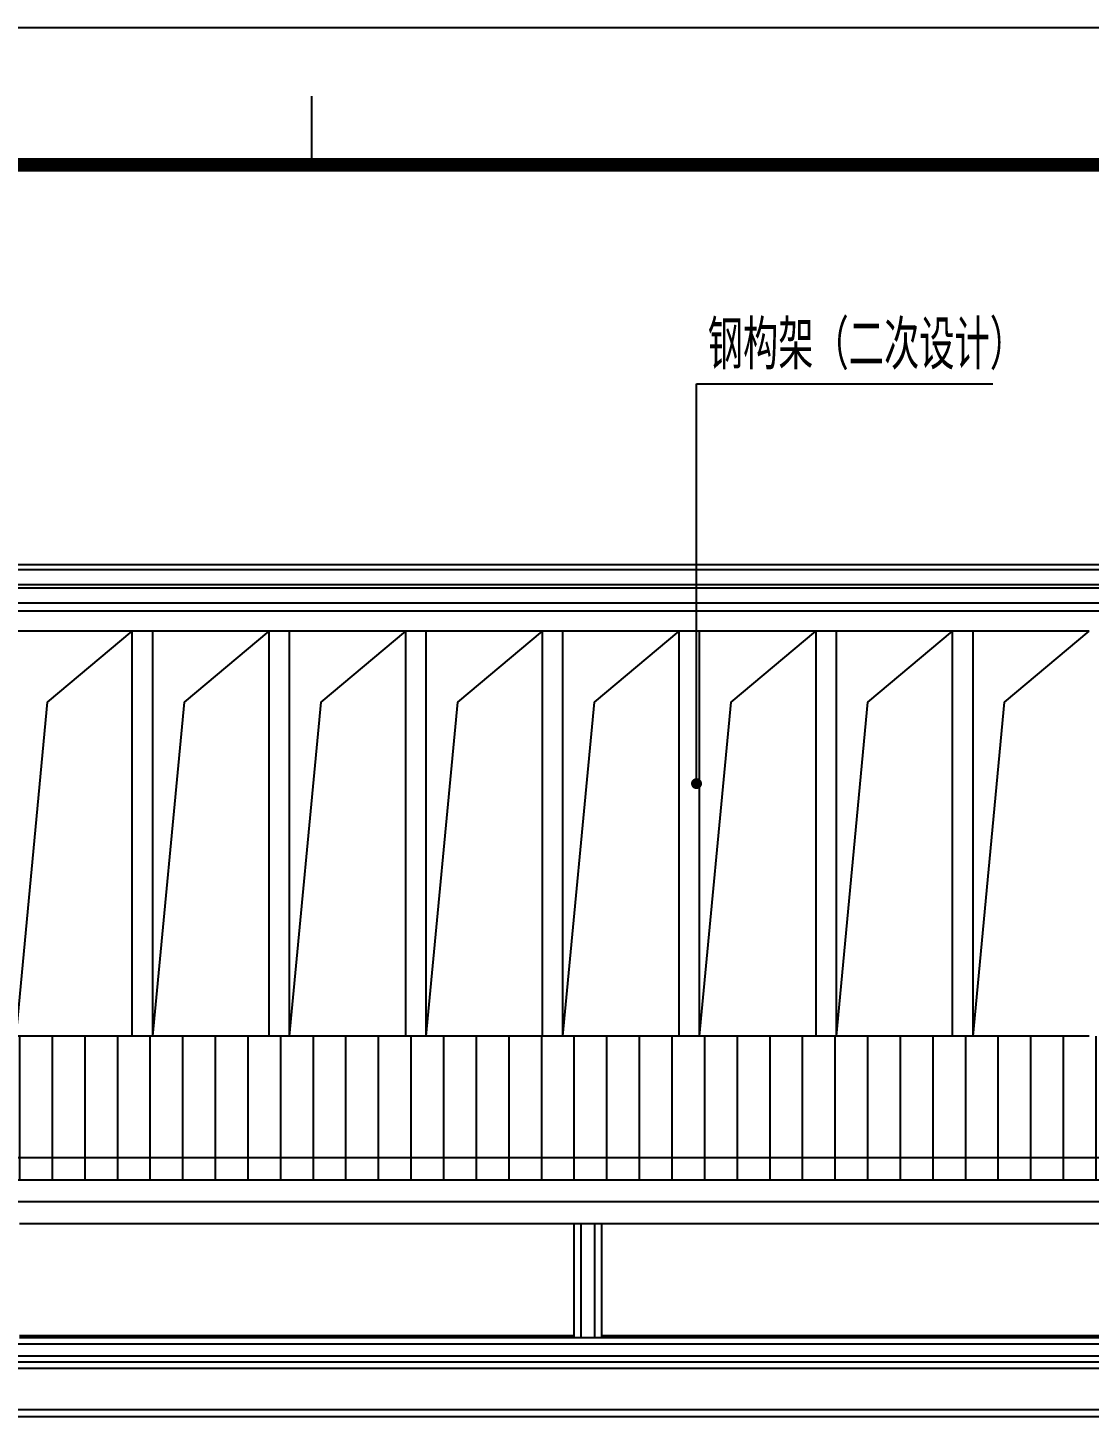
# Model space of a CAD drawing. Extents: x -24961 to 905641, y -154323 to 635957.
# Drawn here: x 418738 to 426487, y -105067 to -94923 of the extents above; entities that cross this region are included whole.
import ezdxf

# ---------------------------------------------------------------- set-up
doc = ezdxf.new("R2010")
doc.units = 0
doc.header["$LTSCALE"] = 1000
doc.header["$MEASUREMENT"] = 0
for name, color, linetype in [('DIM_LEAD', 3, 'Continuous'), ('DOTE', 1, 'Continuous'), ('PUB_TEXT', 7, 'Continuous'), ('WALL', 9, 'Continuous'), ('建筑_瓦', 8, 'Continuous')]:
    doc.layers.add(name, color=color, linetype=linetype)
doc.styles.add('_TCH_DIM', font='SIMPLEX', dxfattribs={"bigfont": 'GBCBIG'})

# ---------------------------------------------------------------- blocks, each defined once
blk = doc.blocks.new('3R2RT34')
at = {"color": 143}
blk.add_line((1848601, 209976), (1848601, 210476), dxfattribs=at)
blk.add_lwpolyline([(1805801, 151576), (1889901, 151576), (1889901, 210976), (1805801, 210976)], close=True, dxfattribs=at)
at = {"color": 143, "const_width": 100}
blk.add_lwpolyline([(1808301, 152576), (1888901, 152576), (1888901, 209976), (1808301, 209976)], close=True, dxfattribs=at)

msp = doc.modelspace()

# ---------------------------------------------------------------- hatches: boundary and pattern name
at = {"layer": 'WALL'}
h = msp.add_hatch(dxfattribs=at)
h.set_pattern_fill('ANSI31', color=251, scale=150, angle=45)
h.set_pattern_definition([(90, (255564.15, 453306.1), (-238.125, 4e-14), [])])
h.paths.add_polyline_path([(405628.2, -102780.8), (405628.2, -102691.8), (405628.2, -102642.8), (405628.2, -102579.1), (405628.2, -102504.8), (405628.2, -102424.5), (405628.2, -102337.4), (405628.2, -102284.9), (405578.2, -102284.9), (405321.7, -102284.9), (405171.7, -102284.9), (404915.2, -102284.9), (404765.2, -102284.9), (404508.7, -102284.9), (404358.7, -102284.9), (404102.2, -102284.9), (403952.2, -102284.9), (403695.6, -102284.9), (403545.6, -102284.9), (403289.1, -102284.9), (403139.1, -102284.9), (402882.6, -102284.9), (402732.6, -102284.9), (402476.1, -102284.9), (402326.1, -102284.9), (402069.5, -102284.9), (401919.5, -102284.9), (401663, -102284.9), (401513, -102284.9), (401256.5, -102284.9), (401106.5, -102284.9), (400850, -102284.9), (400700, -102284.9), (400443.5, -102284.9), (400293.5, -102284.9), (400036.9, -102284.9), (399886.9, -102284.9), (399630.4, -102284.9), (399480.4, -102284.9), (399223.9, -102284.9), (399073.9, -102284.9), (398817.4, -102284.9), (398667.4, -102284.9), (398410.8, -102284.9), (398260.8, -102284.9), (398004.3, -102284.9), (397854.3, -102284.9), (397597.8, -102284.9), (397447.8, -102284.9), (397191.3, -102284.9), (397041.3, -102284.9), (396784.8, -102284.9), (396634.8, -102284.9), (396378.2, -102284.9), (396228.2, -102284.9), (396228.2, -102693.3), (396228.2, -102762.4), (396228.2, -102793.4), (396228.2, -102849.4), (396228.2, -102924.8), (396228.2, -103011.9), (396228.2, -103092.2), (396228.2, -103166.5), (396228.2, -103230.2), (396228.2, -103279.3), (396228.2, -103368.2), (396228.2, -103571.9), (405628.2, -103571.9)])
h.paths.add_polyline_path([(431128.2, -102780.8), (431128.2, -102691.8), (431128.2, -102642.8), (431128.2, -102579.1), (431128.2, -102504.8), (431128.2, -102424.5), (431128.2, -102337.4), (431128.2, -102284.5), (430978.2, -102284.5), (430629.2, -102284.5), (430479.2, -102284.5), (430130.2, -102284.5), (429980.2, -102284.5), (429631.2, -102284.5), (429481.2, -102284.5), (429132.2, -102284.5), (428982.2, -102284.5), (428633.2, -102284.5), (428483.2, -102284.5), (428134.2, -102284.5), (427984.2, -102284.5), (427635.2, -102284.5), (427485.2, -102284.5), (427136.2, -102284.5), (426986.2, -102284.5), (426637.2, -102284.5), (426487.2, -102284.5), (426138.2, -102284.5), (425988.2, -102284.5), (425639.2, -102284.5), (425489.2, -102284.5), (425140.2, -102284.5), (424990.2, -102284.5), (424641.2, -102284.5), (424491.2, -102284.5), (424142.2, -102284.5), (423992.2, -102284.5), (423643.2, -102284.5), (423493.2, -102284.5), (423144.2, -102284.5), (422994.2, -102284.5), (422645.2, -102284.5), (422495.2, -102284.5), (422146.2, -102284.5), (421996.2, -102284.5), (421647.2, -102284.5), (421497.2, -102284.5), (421148.2, -102284.5), (420998.2, -102284.5), (420649.2, -102284.5), (420499.2, -102284.5), (420150.2, -102284.5), (420000.2, -102284.5), (419651.2, -102284.5), (419501.2, -102284.5), (419152.2, -102284.5), (419002.2, -102284.5), (418653.2, -102284.5), (418503.2, -102284.5), (418154.2, -102284.5), (418004.2, -102284.5), (417655.2, -102284.5), (417505.2, -102284.5), (417156.2, -102284.5), (417006.2, -102284.5), (416657.2, -102284.5), (416507.2, -102284.5), (416158.2, -102284.5), (416008.2, -102284.5), (415659.2, -102284.5), (415509.2, -102284.5), (415160.2, -102284.5), (415010.2, -102284.5), (414661.2, -102284.5), (414511.2, -102284.5), (414162.2, -102284.5), (414012.2, -102284.5), (413663.2, -102284.5), (413513.2, -102284.5), (413164.2, -102284.5), (413014.2, -102284.5), (412665.2, -102284.5), (412515.2, -102284.5), (412166.2, -102284.5), (412016.2, -102284.5), (411667.2, -102284.5), (411517.2, -102284.5), (411168.2, -102284.5), (411018.2, -102284.5), (410669.2, -102284.5), (410519.2, -102284.5), (410170.2, -102284.5), (410020.2, -102284.5), (409671.2, -102284.5), (409521.2, -102284.5), (409172.2, -102284.5), (409022.2, -102284.5), (408673.2, -102284.5), (408523.2, -102284.5), (408174.2, -102284.5), (408024.2, -102284.5), (407675.2, -102284.5), (407525.2, -102284.5), (407176.2, -102284.5), (407026.2, -102284.5), (406677.2, -102284.5), (406527.2, -102284.5), (406178.2, -102284.5), (406028.2, -102284.5), (406028.2, -102337.4), (406028.2, -102424.5), (406028.2, -102504.8), (406028.2, -102579.1), (406028.2, -102642.8), (406028.2, -102691.8), (406028.2, -102780.8), (406028.2, -103335.4), (431128.2, -103335.4)])
h.paths.add_polyline_path([(437828.2, -103011.9), (437828.2, -102924.8), (437828.2, -102849.4), (437828.2, -102793.4), (437828.2, -102762.4), (437828.2, -102693.3), (437828.2, -102284.9), (437678.2, -102284.9), (437418.2, -102284.9), (437268.2, -102284.9), (437008.2, -102284.9), (436858.2, -102284.9), (436598.2, -102284.9), (436448.2, -102284.9), (436188.2, -102284.9), (436038.2, -102284.9), (435778.2, -102284.9), (435628.2, -102284.9), (435368.2, -102284.9), (435218.2, -102284.9), (434958.2, -102284.9), (434808.2, -102284.9), (434548.2, -102284.9), (434398.2, -102284.9), (434138.2, -102284.9), (433988.2, -102284.9), (433728.2, -102284.9), (433578.2, -102284.9), (433318.2, -102284.9), (433168.2, -102284.9), (432908.2, -102284.9), (432758.2, -102284.9), (432498.2, -102284.9), (432348.2, -102284.9), (432088.2, -102284.9), (431938.2, -102284.9), (431678.2, -102284.9), (431528.2, -102284.9), (431528.2, -102337.4), (431528.2, -102424.5), (431528.2, -102504.8), (431528.2, -102579.1), (431528.2, -102642.8), (431528.2, -102691.8), (431528.2, -102780.8), (431528.2, -103571.9), (437828.2, -103571.9), (437828.2, -103368.2), (437828.2, -103279.3), (437828.2, -103230.2), (437828.2, -103166.5), (437828.2, -103092.2)])
h.paths.add_polyline_path([(405610.6, -110854.4), (395817.7, -110854.4), (395722.7, -110854.4), (395712.3, -110859.6), (393422.4, -112004.5), (393688.7, -112004.5), (405610.6, -112004.5), (405610.6, -111973.2), (405610.6, -111944.4), (405610.6, -111836.8), (405610.6, -111738.4), (405610.6, -111718.8), (405610.6, -111694), (405610.6, -111662)])
h.paths.add_polyline_path([(438799.8, -111087.4), (438691.2, -111033.1), (431656.4, -111033.1), (431656.4, -111662), (431656.4, -111694), (431656.4, -111718.8), (431656.4, -111728.3), (431656.4, -111738.4), (431656.4, -111822.3), (431656.4, -111836.8), (431656.4, -111929), (431656.4, -111944.4), (431656.4, -111973.2), (431656.4, -112004.5), (440367.8, -112004.5), (440634, -112004.5)])

# ---------------------------------------------------------------- linework, layer by layer
for p, q in [((406028.2, -98840.9), (431128.2, -98840.9)), ((406028.2, -98878.5), (431128.2, -98878.5)), ((406075.9, -98987.2), (431080.6, -98987.2)), ((406120.1, -99012.8), (431036.3, -99012.8)), ((430844, -99123.8), (406312.5, -99123.8)), ((430764.6, -99182.5), (406391.9, -99182.5)), ((419002.2, -99329.2), (418653.2, -99329.2)), ((419152.2, -99329.2), (419002.2, -99329.2)), ((419501.2, -99329.2), (419152.2, -99329.2)), ((419651.2, -99329.2), (419501.2, -99329.2)), ((420000.2, -99329.2), (419651.2, -99329.2)), ((420150.2, -99329.2), (420000.2, -99329.2)), ((420499.2, -99329.2), (420150.2, -99329.2)), ((420649.2, -99329.2), (420499.2, -99329.2)), ((420998.2, -99329.2), (420649.2, -99329.2)), ((421148.2, -99329.2), (420998.2, -99329.2)), ((421497.2, -99329.2), (421148.2, -99329.2)), ((421647.2, -99329.2), (421497.2, -99329.2)), ((421996.2, -99329.2), (421647.2, -99329.2)), ((422146.2, -99329.2), (421996.2, -99329.2)), ((422495.2, -99329.2), (422146.2, -99329.2)), ((422645.2, -99329.2), (422495.2, -99329.2)), ((422994.2, -99329.2), (422645.2, -99329.2)), ((423144.2, -99329.2), (422994.2, -99329.2)), ((423493.2, -99329.2), (423144.2, -99329.2)), ((423643.2, -99329.2), (423493.2, -99329.2)), ((423992.2, -99329.2), (423643.2, -99329.2)), ((424142.2, -99329.2), (423992.2, -99329.2)), ((424491.2, -99329.2), (424142.2, -99329.2)), ((424641.2, -99329.2), (424491.2, -99329.2)), ((424990.2, -99329.2), (424641.2, -99329.2)), ((425140.2, -99329.2), (424990.2, -99329.2)), ((425489.2, -99329.2), (425140.2, -99329.2)), ((425639.2, -99329.2), (425489.2, -99329.2)), ((425988.2, -99329.2), (425639.2, -99329.2)), ((426138.2, -99329.2), (425988.2, -99329.2)), ((426487.2, -99329.2), (426138.2, -99329.2)), ((419002.2, -102284.5), (418653.2, -102284.5)), ((419152.2, -102284.5), (419002.2, -102284.5)), ((419501.2, -102284.5), (419152.2, -102284.5)), ((419651.2, -102284.5), (419501.2, -102284.5)), ((420000.2, -102284.5), (419651.2, -102284.5)), ((420150.2, -102284.5), (420000.2, -102284.5)), ((420499.2, -102284.5), (420150.2, -102284.5)), ((420649.2, -102284.5), (420499.2, -102284.5)), ((420998.2, -102284.5), (420649.2, -102284.5)), ((421148.2, -102284.5), (420998.2, -102284.5)), ((421497.2, -102284.5), (421148.2, -102284.5)), ((421647.2, -102284.5), (421497.2, -102284.5)), ((421996.2, -102284.5), (421647.2, -102284.5)), ((422146.2, -102284.5), (421996.2, -102284.5)), ((422495.2, -102284.5), (422146.2, -102284.5)), ((422645.2, -102284.5), (422495.2, -102284.5)), ((422994.2, -102284.5), (422645.2, -102284.5)), ((423144.2, -102284.5), (422994.2, -102284.5)), ((423493.2, -102284.5), (423144.2, -102284.5)), ((423643.2, -102284.5), (423493.2, -102284.5)), ((423992.2, -102284.5), (423643.2, -102284.5)), ((424142.2, -102284.5), (423992.2, -102284.5)), ((424491.2, -102284.5), (424142.2, -102284.5)), ((424641.2, -102284.5), (424491.2, -102284.5)), ((424990.2, -102284.5), (424641.2, -102284.5)), ((425140.2, -102284.5), (424990.2, -102284.5)), ((425489.2, -102284.5), (425140.2, -102284.5)), ((425639.2, -102284.5), (425489.2, -102284.5)), ((425988.2, -102284.5), (425639.2, -102284.5)), ((426138.2, -102284.5), (425988.2, -102284.5)), ((426487.2, -102284.5), (426138.2, -102284.5)), ((431128.2, -103335.4), (406028.2, -103335.4)), ((431128.2, -103495.4), (406028.2, -103495.4)), ((422728.2, -103655.4), (418678.2, -103655.4)), ((422728.2, -104471.9), (422728.2, -103655.4)), ((422778.2, -103655.4), (422728.2, -103655.4)), ((422778.2, -104486.3), (422778.2, -103655.4)), ((422878.2, -103655.4), (422778.2, -103655.4)), ((422878.2, -104486.3), (422878.2, -103655.4)), ((422928.2, -103655.4), (422878.2, -103655.4)), ((422928.2, -104471.9), (422928.2, -103655.4)), ((426978.2, -103655.4), (422928.2, -103655.4)), ((422728.2, -104471.9), (418678.2, -104471.9)), ((422728.2, -104486.3), (422728.2, -104471.9)), ((426978.2, -104471.9), (422928.2, -104471.9)), ((422928.2, -104486.3), (422928.2, -104471.9)), ((406028.2, -104530.3), (431128.2, -104530.3)), ((418678.2, -104486.3), (422728.2, -104486.3)), ((422728.2, -104486.3), (422778.2, -104486.3)), ((422778.2, -104486.3), (422878.2, -104486.3)), ((422878.2, -104486.3), (422928.2, -104486.3)), ((422928.2, -104486.3), (426978.2, -104486.3)), ((406028.2, -104618.3), (431128.2, -104618.3)), ((406028.2, -104662.3), (431128.2, -104662.3)), ((431128.2, -104712.3), (406028.2, -104712.3)), ((431128.2, -105012.3), (406028.2, -105012.3)), ((406028.2, -105062.3), (431128.2, -105062.3))]:
    msp.add_line(p, q)
at = {"layer": 'DIM_LEAD', "color": 3}
for p, q in [((423620.2, -100441.3), (423620.2, -97521.7)), ((423620.2, -97521.7), (425783.5, -97521.7))]:
    msp.add_line(p, q, dxfattribs=at)
at = {"layer": 'DIM_LEAD', "color": 3, "const_width": 40}
msp.add_lwpolyline([(423620.2, -100461.3, 1), (423620.2, -100421.3, 1)], format="xyb", close=True, dxfattribs=at)
at = {"layer": 'DOTE'}
msp.add_line((392103, -103171.9), (443041.3, -103171.9), dxfattribs=at)
at = {"layer": 'WALL'}
msp.add_line((406028.2, -98840.9), (431128.2, -98840.9), dxfattribs=at)
at = {"layer": '建筑_瓦'}
for p, q in [((419501.2, -102284.5), (419501.2, -99329.2)), ((419651.2, -102284.5), (419651.2, -99329.2)), ((420499.2, -102284.5), (420499.2, -99329.2)), ((420649.2, -102284.5), (420649.2, -99329.2)), ((421497.2, -102284.5), (421497.2, -99329.2)), ((421647.2, -102284.5), (421647.2, -99329.2)), ((422495.2, -102284.5), (422495.2, -99329.2)), ((422645.2, -102284.5), (422645.2, -99329.2)), ((423493.2, -102284.5), (423493.2, -99329.2)), ((423643.2, -102284.5), (423643.2, -99329.2)), ((424491.2, -99329.2), (424491.2, -102284.5)), ((424641.2, -102284.5), (424641.2, -99329.2)), ((425489.2, -102284.5), (425489.2, -99329.2)), ((425639.2, -102284.5), (425639.2, -99329.2))]:
    msp.add_line(p, q, dxfattribs=at)
for points in [[(418653.2, -102284.5), (418883.1, -99847), (419501.2, -99329.2)], [(419651.2, -102284.5), (419881.1, -99847), (420499.2, -99329.2)], [(420649.2, -102284.5), (420879.1, -99847), (421497.2, -99329.2)], [(421647.2, -102284.5), (421877.1, -99847), (422495.2, -99329.2)], [(422645.2, -102284.5), (422875.1, -99847), (423493.2, -99329.2)], [(423643.2, -102284.5), (423873.1, -99847), (424491.2, -99329.2)], [(424641.2, -102284.5), (424871.1, -99847), (425489.2, -99329.2)], [(425639.2, -102284.5), (425869.1, -99847), (426487.2, -99329.2)]]:
    msp.add_lwpolyline(points, dxfattribs=at)

# ---------------------------------------------------------------- block references
msp.add_blockref('3R2RT34', (-1427790.1, -305899.5))

# ---------------------------------------------------------------- texts
at = {"layer": 'PUB_TEXT', "style": '_TCH_DIM'}
msp.add_text('钢构架（二次设计）', height=357.45, dxfattribs=at).set_placement((423702.4, -97416.7))

doc.saveas('drawing.dxf')
